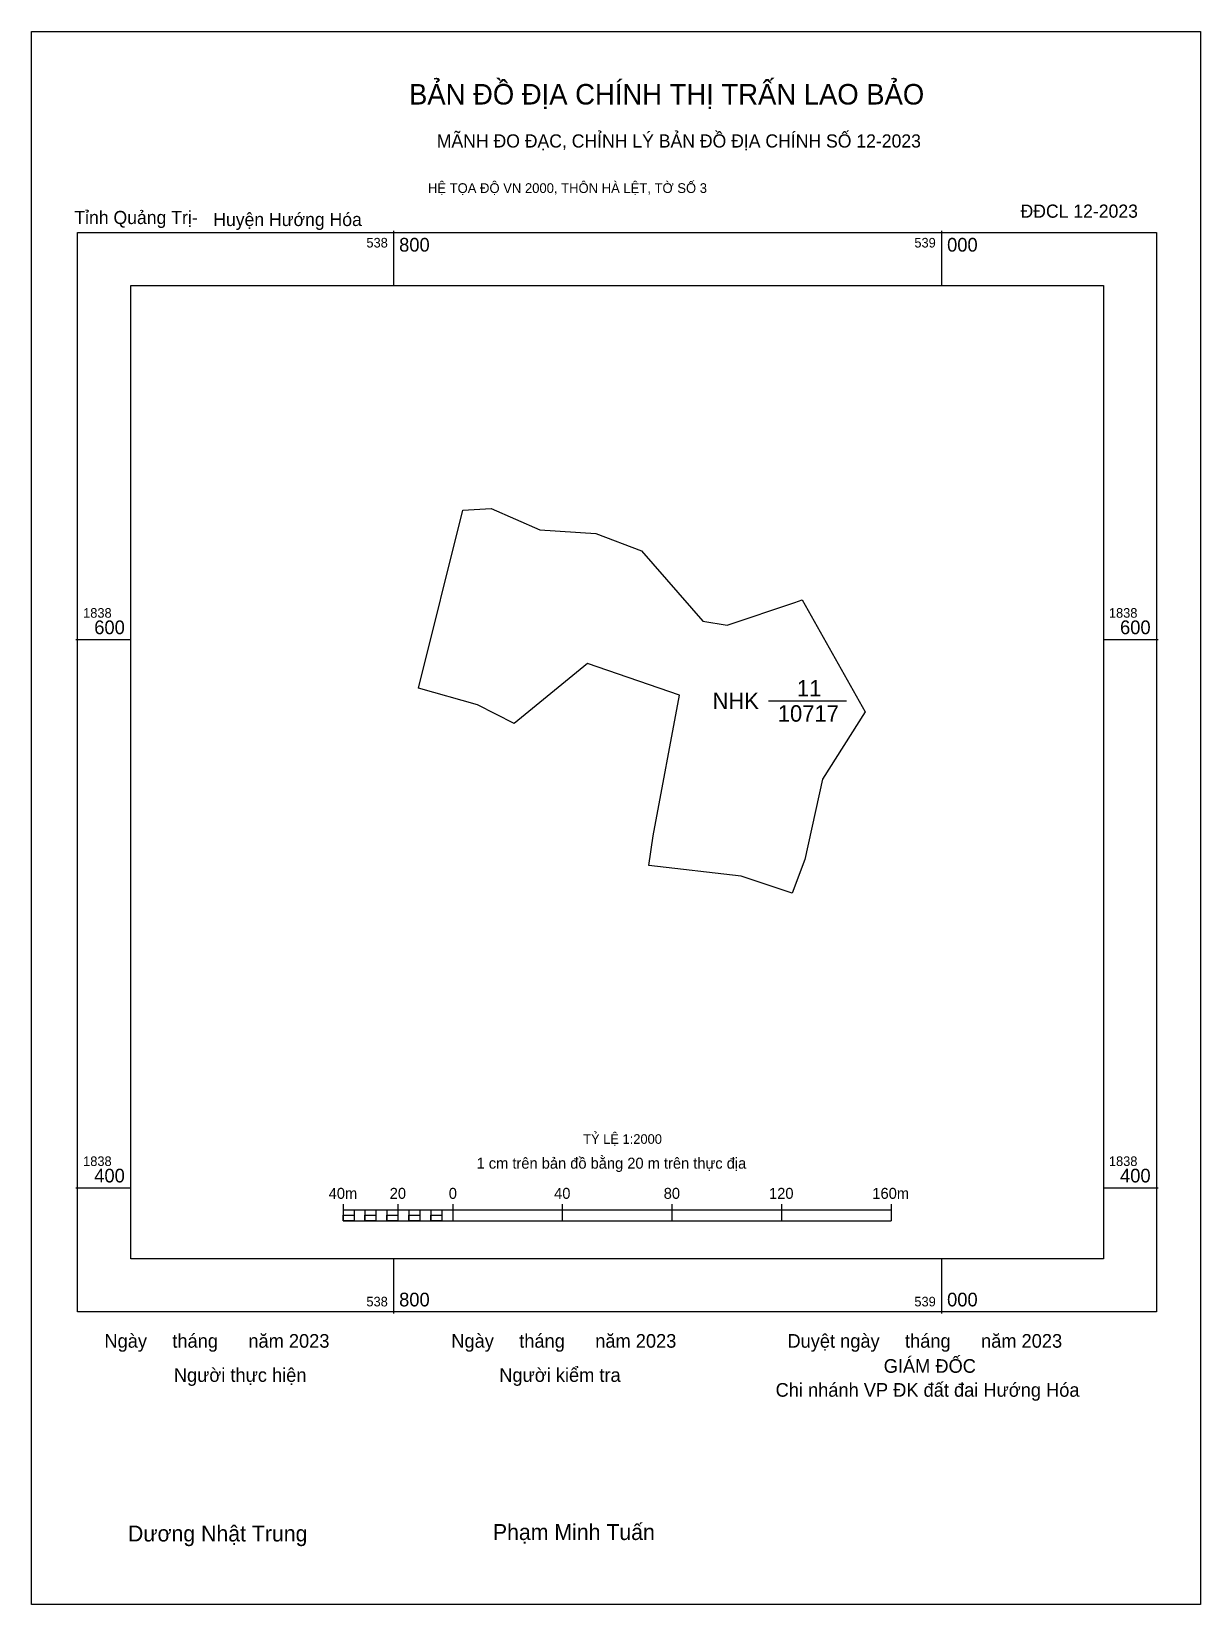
# Model space of a CAD drawing. Extents: x 538668 to 539095, y 1838248 to 1838822.
import ezdxf

# ---------------------------------------------------------------- set-up
doc = ezdxf.new("R2010")
doc.units = 0
for name, color, linetype in [('Level 10', 7, 'Continuous'), ('Level 13', 7, 'Continuous'), ('Level 15', 7, 'Continuous'), ('Level 27', 7, 'Continuous'), ('Level 6', 7, 'Continuous'), ('Level 62', 7, 'Continuous'), ('Level 63', 7, 'Continuous'), ('Level 9', 7, 'Continuous')]:
    doc.layers.add(name, color=color, linetype=linetype)

msp = doc.modelspace()

# ---------------------------------------------------------------- linework, layer by layer
at = {"layer": 'Level 10'}
msp.add_line((538936.86, 1838577.68), (538965.3, 1838577.68), dxfattribs=at)
msp.add_lwpolyline([(538809.02, 1838582.25), (538825.31, 1838647.23), (538835.63, 1838647.82), (538853.3, 1838640.09), (538873.84, 1838638.72), (538890.45, 1838632.39), (538912.86, 1838606.72), (538921.72, 1838605.24), (538946.47, 1838613.58), (538949.09, 1838614.47), (538972.06, 1838573.67), (538956.5, 1838549.07), (538950.05, 1838519.85), (538945.4, 1838507.55), (538926.89, 1838513.75), (538893.12, 1838517.63), (538894.78, 1838528.4), (538904.29, 1838579.71), (538870.76, 1838591.28), (538844.01, 1838569.47), (538830.63, 1838576.21)], close=True, dxfattribs=at)
at = {"layer": 'Level 15'}
msp.add_lwpolyline([(538667.8, 1838821.86), (539094.51, 1838821.86), (539094.51, 1838248.03), (538667.8, 1838248.03)], close=True, dxfattribs=at)
at = {"layer": 'Level 27'}
for p, q in [((538825.31, 1838647.23), (538825.29, 1838647.24)), ((538949.09, 1838614.47), (538949.1, 1838614.48)), ((538946.47, 1838613.58), (538946.46, 1838613.59)), ((538809.02, 1838582.25), (538809, 1838582.25)), ((538844.01, 1838569.47), (538844.01, 1838569.45)), ((538945.4, 1838507.55), (538945.42, 1838507.54))]:
    msp.add_line(p, q, dxfattribs=at)
at = {"layer": 'Level 62'}
msp.add_lwpolyline([(538704.03, 1838729.18), (539059.06, 1838729.18), (539059.06, 1838374.15), (538704.03, 1838374.15)], close=True, dxfattribs=at)
at = {"layer": 'Level 63'}
for p, q in [((538800, 1838749.18), (538800, 1838729.18)), ((539000, 1838749.18), (539000, 1838729.18)), ((538684.03, 1838600), (538704.03, 1838600)), ((539059.06, 1838600), (539079.06, 1838600)), ((538684.03, 1838400), (538704.03, 1838400)), ((539059.06, 1838400), (539079.06, 1838400)), ((538781.54, 1838394.02), (538781.54, 1838388.02)), ((538781.54, 1838392.02), (538981.54, 1838392.02)), ((538785.54, 1838392.02), (538785.54, 1838388.02)), ((538789.54, 1838392.02), (538789.54, 1838388.02)), ((538793.54, 1838392.02), (538793.54, 1838388.02)), ((538797.54, 1838392.02), (538797.54, 1838388.02)), ((538801.54, 1838394.02), (538801.54, 1838388.02)), ((538801.54, 1838392.02), (538801.54, 1838388.02)), ((538805.54, 1838392.02), (538805.54, 1838388.02)), ((538809.54, 1838392.02), (538809.54, 1838388.02)), ((538813.54, 1838392.02), (538813.54, 1838388.02)), ((538817.54, 1838392.02), (538817.54, 1838388.02)), ((538821.54, 1838394.02), (538821.54, 1838388.02)), ((538821.54, 1838392.02), (538821.54, 1838388.02)), ((538861.54, 1838394.02), (538861.54, 1838388.02)), ((538901.54, 1838394.02), (538901.54, 1838388.02)), ((538941.54, 1838394.02), (538941.54, 1838388.02)), ((538981.54, 1838394.02), (538981.54, 1838388.02)), ((538781.54, 1838388.02), (538981.54, 1838388.02)), ((538800, 1838374.15), (538800, 1838354.15)), ((539000, 1838374.15), (539000, 1838354.15))]:
    msp.add_line(p, q, dxfattribs=at)
for points in [[(538684.66, 1838748.55), (539078.43, 1838748.55), (539078.43, 1838354.78), (538684.66, 1838354.78)], [(538781.54, 1838390.02), (538785.54, 1838390.02), (538785.54, 1838388.02), (538781.54, 1838388.02)], [(538781.54, 1838390.02), (538785.54, 1838390.02), (538785.54, 1838388.02), (538781.54, 1838388.02)], [(538789.54, 1838390.02), (538793.54, 1838390.02), (538793.54, 1838388.02), (538789.54, 1838388.02)], [(538797.54, 1838390.02), (538801.54, 1838390.02), (538801.54, 1838388.02), (538797.54, 1838388.02)], [(538805.54, 1838390.02), (538809.54, 1838390.02), (538809.54, 1838388.02), (538805.54, 1838388.02)], [(538813.54, 1838390.02), (538817.54, 1838390.02), (538817.54, 1838388.02), (538813.54, 1838388.02)]]:
    msp.add_lwpolyline(points, close=True, dxfattribs=at)

# ---------------------------------------------------------------- texts
at = {"layer": 'Level 13'}
for s, p in [('NHK', (538916.39, 1838574.68)), ('11', (538947.19, 1838579.28)), ('10717', (538940.2, 1838570.08))]:
    msp.add_text(s, height=6, dxfattribs=at).set_placement(p)
at = {"layer": 'Level 6'}
msp.add_text('TỶ LỆ 1:2000', height=3.5158, dxfattribs=at).set_placement((538869.17, 1838416.08))
at = {"layer": 'Level 63'}
for s, height, p in [('BẢN ĐỒ ĐỊA CHÍNH THỊ TRẤN LAO BẢO', 7.4873, (538805.61, 1838795.21)), ('MÃNH ĐO ĐẠC, CHỈNH LÝ BẢN ĐỒ ĐỊA CHÍNH SỐ 12-2023', 4.8044, (538815.74, 1838779.52)), ('HỆ TỌA ĐỘ VN 2000, THÔN HÀ LỆT, TỜ SỐ 3', 3.5565, (538812.51, 1838762.94)), ('538', 3.5, (538790.06, 1838743.05)), ('800', 5, (538802, 1838741.55)), ('539', 3.5, (538990.06, 1838743.05)), ('000', 5, (539002, 1838741.55)), ('1838', 3.5, (538686.66, 1838608)), ('1838', 3.5, (539061.06, 1838608)), ('600', 5, (538690.72, 1838602)), ('600', 5, (539065.12, 1838602)), ('1838', 3.5, (538686.66, 1838408)), ('1 cm trên bản đồ bằng 20 m trên thực địa', 4, (538830.26, 1838407.02)), ('1838', 3.5, (539061.06, 1838408)), ('400', 5, (538690.72, 1838402)), ('400', 5, (539065.12, 1838402)), ('40m', 4, (538776.29, 1838396.02)), ('20', 4, (538798.57, 1838396.02)), ('0', 4, (538820.12, 1838396.02)), ('40', 4, (538858.57, 1838396.02)), ('80', 4, (538898.57, 1838396.02)), ('120', 4, (538937.02, 1838396.02)), ('160m', 4, (538974.73, 1838396.02)), ('800', 5, (538802, 1838356.78)), ('000', 5, (539002, 1838356.78)), ('538', 3.5, (538790.06, 1838356.78)), ('539', 3.5, (538990.06, 1838356.78)), ('Ngày     tháng      năm 2023', 4.9766, (538694.44, 1838341.71)), ('Ngày     tháng      năm 2023', 4.9766, (538821.05, 1838341.71)), ('Duyệt ngày     tháng      năm 2023', 4.9766, (538943.73, 1838341.71)), ('GIÁM ĐỐC', 4.977, (538978.87, 1838332.56)), ('Người thực hiện', 4.9766, (538719.77, 1838329.26)), ('Người kiểm tra', 4.9766, (538838.54, 1838329.26)), ('Chi nhánh VP ĐK đất đai Hướng Hóa', 4.9766, (538939.41, 1838323.83)), ('Dương Nhật Trung', 5.8048, (538703.02, 1838271.04)), ('Phạm Minh Tuấn', 5.8048, (538836.22, 1838271.56))]:
    msp.add_text(s, height=height, dxfattribs=at).set_placement(p)
at = {"layer": 'Level 9'}
for s, p in [('ĐĐCL 12-2023', (539028.8, 1838753.92)), ('Tỉnh Quảng Trị-', (538683.46, 1838751.6)), ('Huyện Hướng Hóa', (538734.16, 1838750.88))]:
    msp.add_text(s, height=4.8044, dxfattribs=at).set_placement(p)

doc.saveas('drawing.dxf')
